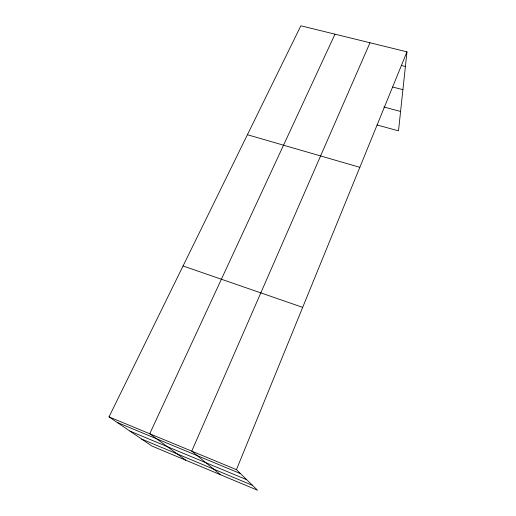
<?xml version="1.0" encoding="UTF-8"?>
<svg xmlns="http://www.w3.org/2000/svg" width="516" height="516" viewBox="0 0 516 516"><rect width="100%" height="100%" fill="white"/><g stroke="black" fill="none" stroke-linecap="round" stroke-linejoin="round"><path stroke-width="0.77" d="M109.031 416.889L236.444 469.644L257.458 490.2L151.846 446.011L109.031 416.889L300.847 25.8L406.969 51.832L398.507 130.845L377.048 124.982M236.444 469.644L406.969 51.832M369.991 42.764L191.746 451.132L220.616 474.785M335 34.179L149.743 433.743L185.786 460.214M401.493 65.506L405.395 66.487M392.779 87.043L402.919 89.668M383.807 106.993L400.584 111.462M247.422 134.728L359.833 167.319M183.051 265.966L302.673 307.368M117.197 422.436L240.475 473.591M129.897 431.079L246.725 479.706M141.61 439.052L252.466 485.317"/></g></svg>
